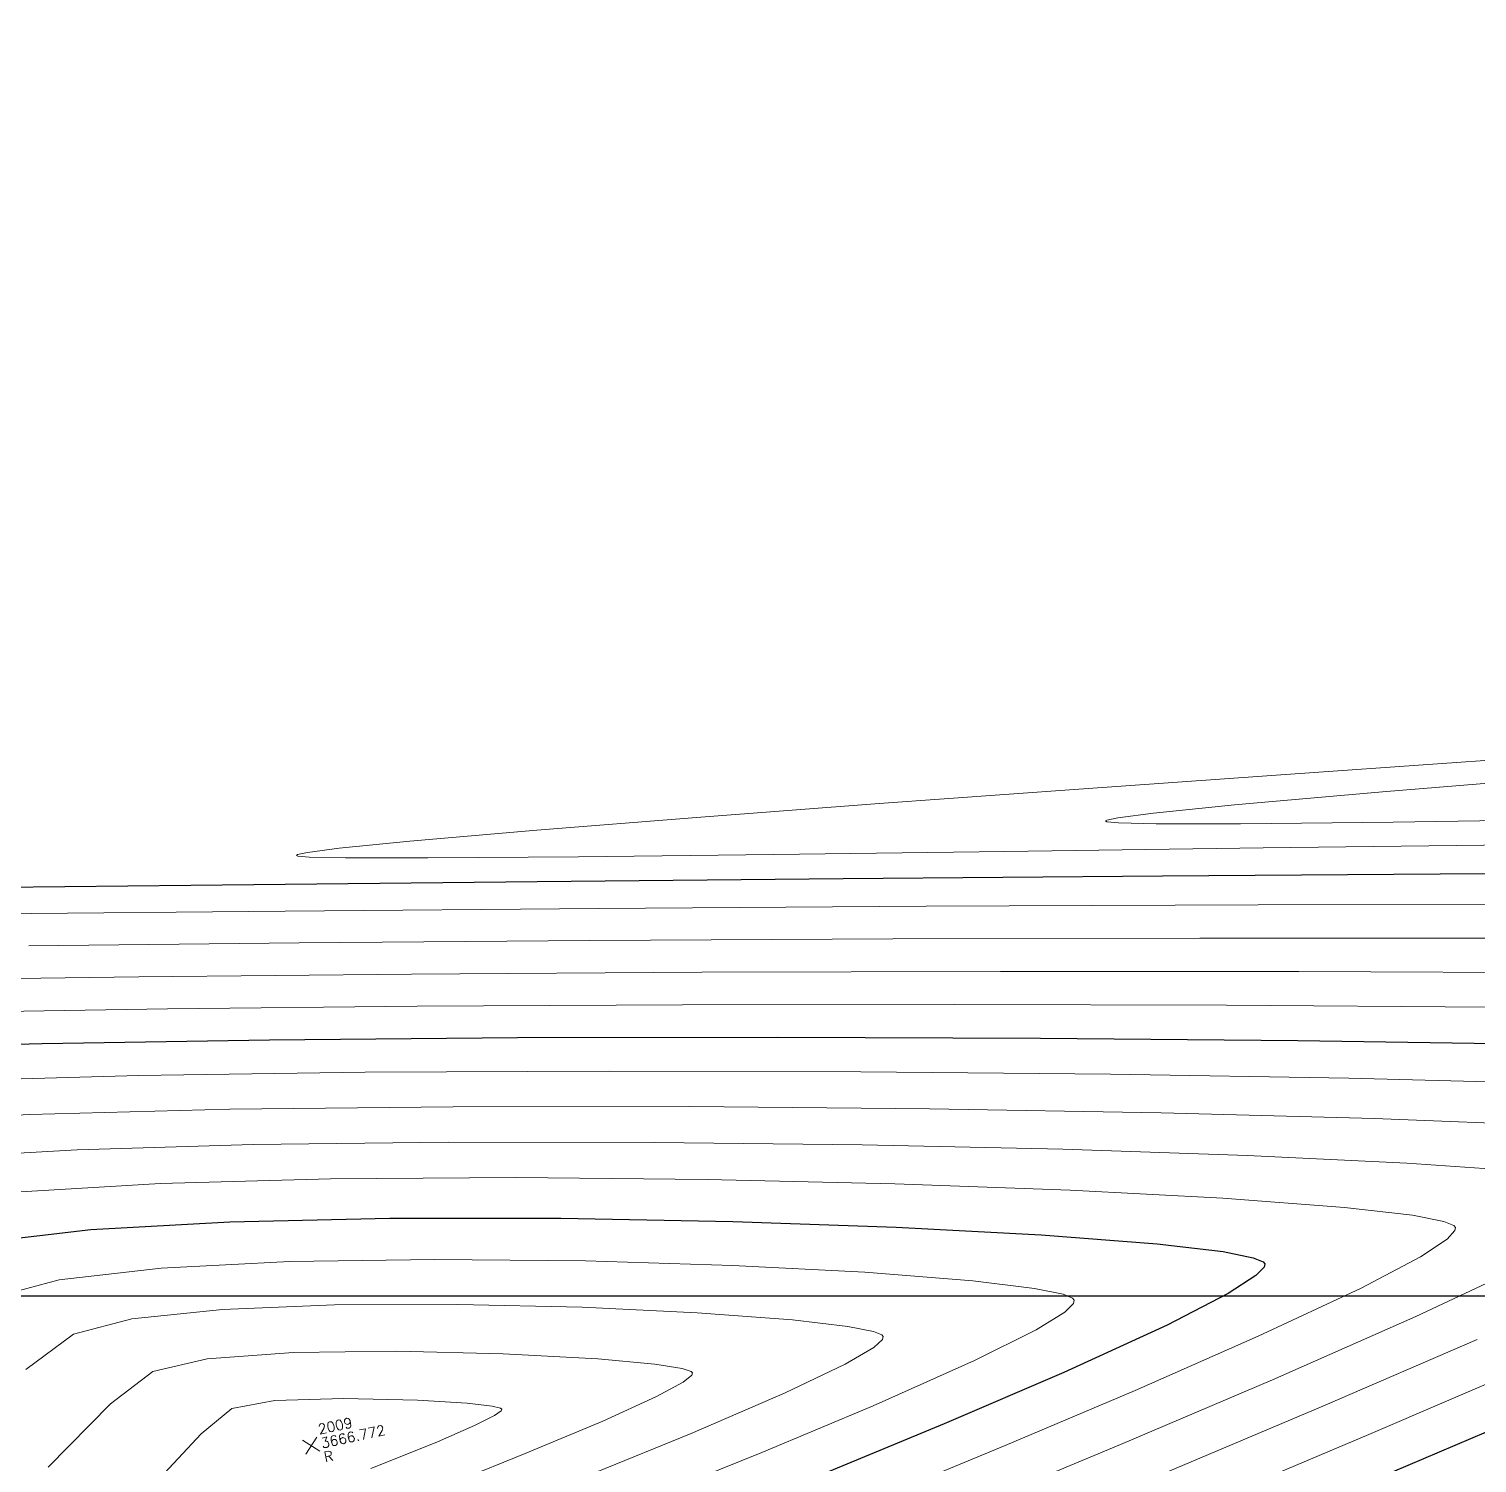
# Model space of a CAD drawing. Header units: millimetres. Extents: x 736950 to 740938, y 8500595 to 8502163.
# Drawn here: x 737773.43 to 737787.69, y 8501298.35 to 8501312.47 of the extents above; entities that cross this region are included whole.
import ezdxf

# ---------------------------------------------------------------- set-up
doc = ezdxf.new("R2010")
doc.units = ezdxf.units.MM
for name, color, linetype, lineweight in [('axeso', 1, 'Continuous', 5), ('CONT-MJR', 80, 'Continuous', 30), ('CONT-MNR', 96, 'Continuous', 15), ('pista', 251, 'Continuous', 5)]:
    doc.layers.add(name, color=color, linetype=linetype, lineweight=lineweight)
doc.layers.add('Cuadricula Coordenadas', color=5, linetype='Continuous')
doc.styles.add('5mm', font='arial.ttf', dxfattribs={"height": 3})

msp = doc.modelspace()

# ---------------------------------------------------------------- hatches: boundary and pattern name
at = {"layer": 'pista'}
h = msp.add_hatch(dxfattribs=at)
h.set_pattern_fill('HONEY', color=256, scale=3, angle=9.94991650582834, style=0)
h.set_pattern_definition([(9.94991650582834, (1479841.21072825, -18.49207214638591), (0.4979252195647159, 0.4170677100899267), [0.375, -0.75]), (129.9499165058283, (1479841.21072825, -18.49207214638591), (-0.6101538418184378, 0.222682034283025), [0.3749999999999999, -0.7499999999999998]), (69.94991650582834, (1479841.21072825, -18.49207214638591), (-0.112228622253722, 0.6397497443729518), [-0.75, 0.375])])
h.paths.add_polyline_path([(737744.7999806425, 8501250.923935566), (737743.4751223363, 8501250.754223157), (737756.465848178, 8501242.026572531), (737763.5739612179, 8501242.006896213), (737770.002546867, 8501243.455222024), (737769.8468594846, 8501244.342704736), (737763.4750639071, 8501242.907173423), (737756.7405500773, 8501242.925815564)])
h.paths.add_polyline_path([(737794.2809870465, 8501256.017245878), (737809.7820272583, 8501263.709828075), (737823.391616501, 8501273.483615467), (737837.0791595323, 8501280.557800073), (737851.5530432165, 8501285.77819753), (737870.8510758049, 8501293.050216693, -0.9976846880626209), (737871.0089264096, 8501292.63424804), (737865.2748787645, 8501289.581801567, 0.7845063948290762), (737866.1540430214, 8501286.121818589), (737883.2588851704, 8501291.348365877), (737897.4188924351, 8501296.516943583), (737903.2981396064, 8501301.44146652, -0.5512150924587264), (737904.1219025984, 8501301.177325813), (737906.855912117, 8501297.98174819, 0.5618964424650519), (737910.2738656431, 8501298.536066804), (737914.22079628, 8501308.558674501), (737925.6412323939, 8501300.72656757, 0.340189525830376), (737928.7023693406, 8501300.894137181), (737936.9171069289, 8501306.117412793, -0.358727273887905), (737938.1716059428, 8501305.962964654), (737943.1732157968, 8501301.051021611, 0.3417074120720416), (737946.0555081918, 8501300.709858142), (737955.8779356404, 8501307.072689936), (737971.8320576148, 8501314.464803053), (737988.5677626224, 8501323.411181662), (738023.1375471824, 8501336.282937778), (738044.4246208373, 8501357.728329657), (738061.4456776979, 8501362.208386911), (738078.9085143938, 8501363.070318012), (738112.0997810266, 8501372.051506756), (738118.6561313582, 8501373.365123207), (738128.3493353954, 8501376.976906104), (738155.2251721952, 8501366.826195797), (738176.6167526407, 8501363.543890122), (738193.8053773039, 8501353.328603027), (738204.7313956148, 8501340.877429372), (738207.705198212, 8501335.751671141), (738214.35685511, 8501331.742925933), (738229.9282901662, 8501313.374534177), (738233.5603594936, 8501308.186787868), (738234.53883727, 8501308.358438132), (738230.6417003467, 8501313.924784988), (738214.9478837823, 8501332.43754055), (738208.3676942562, 8501336.403214611), (738205.4657963786, 8501341.405035153), (738194.387784551, 8501354.029418997), (738176.9261677533, 8501364.406946706), (738155.4549153853, 8501367.70147717), (738128.3514754312, 8501377.93815071), (738118.4090486554, 8501374.233504975), (738111.8936108743, 8501372.928085677), (738078.7671659255, 8501363.964436961), (738061.3074614278, 8501363.102660457), (738043.958527311, 8501358.536303693), (738022.6381405202, 8501337.057350922), (737988.196920163, 8501324.233464561), (737971.4304040315, 8501315.270615296), (737955.4419368334, 8501307.862588815), (737945.5806043665, 8501301.47455489, -0.3391433520832071), (737943.8038299843, 8501301.693147572), (737938.8116631231, 8501306.59581691, 0.3560082385246841), (737936.4342009705, 8501306.876887502), (737928.158540546, 8501301.61487459, -0.3502196171718997), (737926.1502499409, 8501301.468794718), (737914.5128481541, 8501309.44969617, 0.4302069892023044), (737913.4330382891, 8501309.014522241), (737909.4507249827, 8501298.90206584, -0.5704007069138802), (737907.5397775185, 8501298.566836312), (737904.9064502402, 8501301.644734057, 0.4931454261128044), (737902.7202336333, 8501302.131411942), (737896.9620044216, 8501297.308254998), (737882.9728831241, 8501292.20205278), (737866.0373022418, 8501287.027224885, -0.7384715771871906), (737865.6977918843, 8501288.787355538), (737871.5108758068, 8501291.881875956, 0.9119586051647783), (737870.5337161538, 8501293.892406015), (737851.2416702455, 8501286.62264278), (737836.7183275839, 8501281.384406622), (737822.9200107896, 8501274.252970394), (737809.3164408724, 8501264.483505804), (737793.8201376351, 8501256.79327439), (737778.9884914039, 8501246.402265295), (737769.846859484, 8501244.34270474), (737770.0025468671, 8501243.455222024), (737779.3594973255, 8501245.563292695)])
h.paths.add_polyline_path([(738260.5182952256, 8501271.251537092), (738234.538837269, 8501308.358438132), (738233.56035949, 8501308.186787868), (738259.6897886079, 8501270.86568047), (738269.3749442189, 8501234.589470252), (738274.5057655985, 8501215.583008338), (738279.7983711922, 8501189.602392923), (738280.7089290785, 8501189.641305126), (738275.382018582, 8501215.790318219), (738270.2441657205, 8501234.822827347)])

# ---------------------------------------------------------------- linework, layer by layer
at = {"layer": 'axeso', "linetype": 'Continuous'}
msp.add_lwpolyline([(737776.2960763368, 8501298.471349245), (737776.1281629576, 8501298.579944905)], dxfattribs=at)
at = {"layer": 'axeso', "linetype": 'Continuous', "extrusion": (0.8396937013368279, -0.543060298618172, 0), "elevation": -3997211.677667113}
msp.add_lwpolyline([(7539143.895221886, 0), (7539143.695252087, 0)], dxfattribs=at)
at = {"layer": 'CONT-MJR', "extrusion": (-0.00865108842140497, 0.9999625786343833, 0), "elevation": 8494603.36619537}
msp.add_lwpolyline([(-811299.3718186012, 3635.00000000001), (-811302.5166590731, 3635.00000000001)], dxfattribs=at)
at = {"layer": 'CONT-MJR'}
for points, elevation in [([(737784.5917852506, 8501304.136345152), (737787.7819200456, 8501304.159077082)], 3635), ([(737773.1660668472, 8501304.024574367), (737775.64613319, 8501304.050863411)], 3635), ([(737780.802546762, 8501302.547004653), (737783.3915456926, 8501302.537548779)], 3630), ([(737776.9858587336, 8501300.764099393), (737778.6687971178, 8501300.763495296)], 3625), ([(737780.3629491883, 8501300.732481087), (737781.9710570123, 8501300.676585978)], 3625), ([(737772.9769050189, 8501300.528158883), (737774.042654752, 8501300.651960397)], 3625), ([(737783.3958626584, 8501300.601339178), (737784.5401081936, 8501300.512269903)], 3625), ([(737785.4855318546, 8501300.374878777), (737785.5822913593, 8501300.334761811)], 3625), ([(737785.5822913593, 8501300.334761811), (737785.597887204, 8501300.31478077)], 3625), ([(737785.597887204, 8501300.31478077), (737785.5917803427, 8501300.283448618)], 3625), ([(737784.6379273868, 8501299.712457057), (737783.619143608, 8501299.245324079)], 3625)]:
    msp.add_lwpolyline(points, dxfattribs=dict(at, elevation=elevation))
at = {"layer": 'CONT-MJR', "extrusion": (0.01038943443132481, -0.9999460283696302, 0), "elevation": -8493180.149922995}
msp.add_lwpolyline([(826059.5681959228, 3635), (826062.3580350566, 3635)], dxfattribs=at)
at = {"layer": 'CONT-MJR', "extrusion": (0.009726625658320914, -0.9999526952577821, 0), "elevation": -8493725.833186233}
msp.add_lwpolyline([(820432.5377952723, 3635.000000000006), (820435.5491784359, 3635.000000000006)], dxfattribs=at)
at = {"layer": 'CONT-MJR', "extrusion": (0.02658884223985072, -0.9996464542368689, 0), "elevation": -8478680.34164051}
msp.add_lwpolyline([(963550.5707522002, 3630.000000000013), (963552.5168782682, 3630.000000000013)], dxfattribs=at)
at = {"layer": 'CONT-MJR', "extrusion": (0.01596037199395856, -0.9998726251507312, 0), "elevation": -8488444.493354935}
msp.add_lwpolyline([(873363.539275554, 3630), (873365.7772675571, 3630)], dxfattribs=at)
at = {"layer": 'CONT-MJR', "extrusion": (0.008260881512702184, -0.9999658783361726, 0), "elevation": -8494917.76465004}
msp.add_lwpolyline([(807978.879366932, 3630.000000000009), (807981.3218403356, 3630.000000000009)], dxfattribs=at)
at = {"layer": 'CONT-MJR', "extrusion": (-0.001999860874129761, 0.9999980002762426, 0), "elevation": 8499810.087787285}
msp.add_lwpolyline([(-754778.1900393468, 3630), (-754780.7495318578, 3630)], dxfattribs=at)
at = {"layer": 'CONT-MJR', "extrusion": (-0.00930312721935378, -0.9999567249756065, 0), "elevation": -8507798.336225972}
msp.add_lwpolyline([(658662.7649143956, 3630.000000000013), (658665.2959486023, 3630.000000000013)], dxfattribs=at)
at = {"layer": 'CONT-MJR', "extrusion": (-0.01557430252193803, -0.9998787131952331, 0), "elevation": -8511761.919336956}
msp.add_lwpolyline([(605294.5815896473, 3630.000000000013), (605296.9671436114, 3630.000000000013)], dxfattribs=at)
at = {"layer": 'CONT-MJR', "extrusion": (0.05602473353906888, -0.9984293811942218, 0), "elevation": -8446614.755131092}
msp.add_lwpolyline([(1212898.384630539, 3625.000000000013), (1212899.7555209, 3625.000000000013)], dxfattribs=at)
at = {"layer": 'CONT-MJR', "extrusion": (0.02243701390683345, -0.9997482585165852, 0), "elevation": -8482607.121542245}
msp.add_lwpolyline([(928333.4853929331, 3625.00000000001), (928335.0602561575, 3625.00000000001)], dxfattribs=at)
at = {"layer": 'CONT-MJR', "extrusion": (-0.01830356011963027, -0.9998324758112966, 0), "elevation": -8513380.566201277}
msp.add_lwpolyline([(582051.0034044902, 3625), (582052.6978404198, 3625)], dxfattribs=at)
at = {"layer": 'CONT-MJR', "extrusion": (-0.05273847938329224, -0.9986083580625281, 0), "elevation": -8528379.409311349}
msp.add_lwpolyline([(288409.572262081, 3625.000000000013), (288410.9990533098, 3625.000000000013)], dxfattribs=at)
at = {"layer": 'CONT-MJR', "extrusion": (-0.1187338754721717, -0.9929261134723766, 0), "elevation": -8528763.29481938}
msp.add_lwpolyline([(-276826.8203857312, 3625), (-276826.1677331218, 3625)], dxfattribs=at)
at = {"layer": 'CONT-MJR', "extrusion": (0.1974522159762724, 0.9803125126234284, 0), "elevation": 8479608.510097304}
msp.add_lwpolyline([(955340.5579611447, 3625.000000000003), (955340.254600901, 3625.000000000003)], dxfattribs=at)
at = {"layer": 'CONT-MJR', "extrusion": (0.7255482727756457, -0.6881712750996494, 0), "elevation": -5315051.594270863}
msp.add_lwpolyline([(6675826.588448884, 3625), (6675826.471398531, 3625)], dxfattribs=at)
at = {"layer": 'CONT-MJR', "extrusion": (0.542299855745649, -0.8401850191822324, 0), "elevation": -6742564.09405884}
msp.add_lwpolyline([(5230130.205214307, 3625.000000000003), (5230129.879518043, 3625.000000000003)], dxfattribs=at)
at = {"layer": 'CONT-MJR', "extrusion": (0.4585731541208946, -0.8886566616638927, 0), "elevation": -7216408.393799992}
msp.add_lwpolyline([(4554105.731426524, 3625), (4554105.05663594, 3625)], dxfattribs=at)
at = {"layer": 'CONT-MJR', "extrusion": (-0.3950663375277212, 0.918652594266425, 0), "elevation": 7518267.134049163}
msp.add_lwpolyline([(-4036343.992810914, 3625.000000000013), (-4036342.710795068, 3625.000000000013)], dxfattribs=at)
at = {"layer": 'CONT-MJR', "extrusion": (0.3832818871030732, -0.9236314172973477, 0), "elevation": -7569287.95660791}
msp.add_lwpolyline([(3939832.865473186, 3625.000000000003), (3939831.580895606, 3625.000000000003)], dxfattribs=at)
at = {"layer": 'CONT-MJR', "extrusion": (0.3905022160789324, -0.920601987417713, 0), "elevation": -7538204.677169732}
msp.add_lwpolyline([(3998984.86047118, 3630.000000000009), (3998983.015417189, 3630.000000000009)], dxfattribs=at)
at = {"layer": 'CONT-MNR', "extrusion": (0.0691902254194362, -0.9976034847104372, 0), "elevation": -8429884.06195444}
msp.add_lwpolyline([(1324228.32691631, 3636), (1324226.637858152, 3636)], dxfattribs=at)
at = {"layer": 'CONT-MNR'}
for points, elevation in [([(737785.6656265968, 8501305.124785699), (737783.722818623, 8501304.986345412)], 3636), ([(737787.5299673389, 8501305.255490553), (737785.6656265968, 8501305.124785699)], 3636), ([(737783.722818623, 8501304.986345412), (737781.8024066258, 8501304.846272795)], 3636), ([(737788.6389987434, 8501305.11631026), (737786.7570539238, 8501304.961982384)], 3637), ([(737781.8024066258, 8501304.846272795), (737780.0052538125, 8501304.710670954)], 3636), ([(737785.3011576341, 8501304.833179899), (737784.5040218559, 8501304.752504248)], 3637), ([(737780.0052538125, 8501304.710670954), (737778.4322233911, 8501304.585642992)], 3636), ([(737784.1510055766, 8501304.707038568), (737784.0431115906, 8501304.68460268)], 3637), ([(737784.5040218559, 8501304.752504248), (737784.1510055766, 8501304.707038568)], 3637), ([(737786.8617465324, 8501304.662960753), (737788.784142157, 8501304.694569776)], 3637), ([(737784.0431115906, 8501304.68460268), (737784.0295720258, 8501304.675889535)], 3637), ([(737784.0295720258, 8501304.675889535), (737784.0443993735, 8501304.668078668)], 3637), ([(737784.0443993735, 8501304.668078668), (737784.1586384128, 8501304.655954849)], 3637), ([(737784.1586384128, 8501304.655954849), (737784.5289332706, 8501304.64586416)], 3637), ([(737776.4875124192, 8501304.406719947), (737776.1749351736, 8501304.365238294)], 3636), ([(737777.1841785695, 8501304.477292012), (737776.4875124192, 8501304.406719947)], 3636), ([(737783.0406545056, 8501304.375910303), (737785.5812877017, 8501304.410088185)], 3636), ([(737776.07861696, 8501304.34376737), (737776.0664985552, 8501304.335033437)], 3636), ([(737776.0664985552, 8501304.335033437), (737776.0806810164, 8501304.32941501)], 3636), ([(737778.9551319206, 8501303.497092392), (737781.9378660389, 8501303.51352768)], 3633), ([(737781.9378660389, 8501303.51352768), (737784.9588708566, 8501303.522447744)], 3633), ([(737780.0579786914, 8501303.185948476), (737782.9986844179, 8501303.194411429)], 3632), ([(737782.9986844179, 8501303.194411429), (737785.9329993151, 8501303.192549897)], 3632), ([(737785.9329993151, 8501303.192549897), (737788.770967446, 8501303.179520253)], 3632), ([(737774.7962260605, 8501302.826944463), (737777.2547554796, 8501302.852205511)], 3631), ([(737779.8659382557, 8501302.866449136), (737782.5487127155, 8501302.869450387)], 3631), ([(737785.2220171856, 8501302.860984318), (737787.804789992, 8501302.84082599)], 3631), ([(737776.7450142219, 8501302.200826004), (737779.1466361837, 8501302.21291542)], 3629), ([(737786.4249432209, 8501302.142003868), (737788.559206084, 8501302.087058753)], 3629), ([(737773.4429052251, 8501301.784519328), (737775.4099576968, 8501301.836289508)], 3628), ([(737784.5777085725, 8501301.801930303), (737786.6790637583, 8501301.744481836)], 3628), ([(737786.6790637583, 8501301.744481836), (737788.4979988193, 8501301.67209043)], 3628), ([(737779.5906010882, 8501301.511240259), (737781.6356218669, 8501301.486766074)], 3627), ([(737785.4261093105, 8501301.381900067), (737786.9960992932, 8501301.30736088)], 3627), ([(737774.7280144395, 8501301.105261933), (737776.4017514214, 8501301.15147477)], 3626), ([(737773.2969487336, 8501301.020459937), (737774.7280144395, 8501301.105261933)], 3626), ([(737783.6812833576, 8501301.040541168), (737785.1867801553, 8501300.96138819)], 3626), ([(737787.053661144, 8501300.79281635), (737787.3599350257, 8501300.732845953)], 3626), ([(737787.3599350257, 8501300.732845953), (737787.4591411395, 8501300.69265674)], 3626), ([(737787.3929698118, 8501300.559086831), (737787.1305829373, 8501300.385278182)], 3626), ([(737787.4591411395, 8501300.69265674), (737787.4750406996, 8501300.672607578)], 3626), ([(737787.4750406996, 8501300.672607578), (737787.4694039276, 8501300.64207947)], 3626), ([(737773.0915445009, 8501299.98659367), (737773.7323445333, 8501300.157349573)], 3624), ([(737782.7251590539, 8501300.147628408), (737783.3330629774, 8501300.073083576)], 3624), ([(737783.3330629774, 8501300.073083576), (737783.6139892519, 8501300.015107222)], 3624), ([(737783.6139892519, 8501300.015107222), (737783.7058491132, 8501299.976269403)], 3624), ([(737774.4478784498, 8501299.772299314), (737775.3380657905, 8501299.86644898)], 3623), ([(737775.3380657905, 8501299.86644898), (737776.4408489147, 8501299.911708627)], 3623), ([(737776.4408489147, 8501299.911708627), (737777.6548264131, 8501299.915980954)], 3623), ([(737777.6548264131, 8501299.915980954), (737778.8785968771, 8501299.887168655)], 3623), ([(737783.7141098905, 8501299.925495915), (737783.6300046925, 8501299.840365574)], 3624), ([(737783.7058491132, 8501299.976269403), (737783.7207337088, 8501299.95695396)], 3624), ([(737783.7207337088, 8501299.95695396), (737783.7141098905, 8501299.925495915)], 3624), ([(737773.871688301, 8501299.621356932), (737774.4478784498, 8501299.772299314)], 3623), ([(737787.0849358296, 8501299.796217868), (737785.672956095, 8501299.173875166)], 3627), ([(737773.4027088627, 8501299.275271632), (737773.871688301, 8501299.621356932)], 3623), ([(737781.7473992697, 8501299.648135757), (737781.8303268469, 8501299.615290495)], 3623), ([(737781.8435802137, 8501299.599127151), (737781.8359980879, 8501299.571039202)], 3623), ([(737785.5345094881, 8501299.601509621), (737784.3240312843, 8501299.069050657)], 3626), ([(737775.1871143173, 8501299.378314773), (737776.0365061155, 8501299.440409768)], 3622), ([(737776.0365061155, 8501299.440409768), (737777.0563308637, 8501299.453602595)], 3622), ([(737781.7494783292, 8501299.492525764), (737781.4669890681, 8501299.327823881)], 3623), ([(737774.651832101, 8501299.256120196), (737775.1871143173, 8501299.378314773)], 3622), ([(737779.0325726827, 8501299.378071366), (737779.5955679623, 8501299.325695291)], 3622), ([(737779.864111302, 8501299.28343186), (737779.9527070372, 8501299.255180225)], 3622), ([(737781.4669890681, 8501299.327823881), (737780.8771803611, 8501299.04556945)], 3623), ([(737774.2366386476, 8501298.93509624), (737774.651832101, 8501299.256120196)], 3622), ([(737779.9583472383, 8501299.21818874), (737779.8748506013, 8501299.150888273)], 3622), ([(737779.9527070372, 8501299.255180225), (737779.9664267184, 8501299.24130034)], 3622), ([(737779.9664267184, 8501299.24130034), (737779.9583472383, 8501299.21818874)], 3622), ([(737775.8546717418, 8501298.967692193), (737776.5288737345, 8501298.989992725)], 3621), ([(737776.5288737345, 8501298.989992725), (737777.2574575389, 8501298.973147895)], 3621), ([(737779.6109518023, 8501299.007575117), (737779.0833991998, 8501298.766340366)], 3622), ([(737773.6233614137, 8501298.313111324), (737774.2366386476, 8501298.93509624)], 3622), ([(737775.4319759011, 8501298.890883459), (737775.8546717418, 8501298.967692193)], 3621), ([(737777.2574575389, 8501298.973147895), (737777.7470119304, 8501298.941811204)], 3621), ([(737777.7470119304, 8501298.941811204), (737777.9935115656, 8501298.913051784)], 3621), ([(737778.0892732232, 8501298.88347353), (737778.082313795, 8501298.868409438)], 3621), ([(737778.0170004647, 8501298.822155293), (737777.8198512216, 8501298.722732833)], 3621), ([(737779.0833991998, 8501298.766340366), (737778.3197455605, 8501298.446182176)], 3622), ([(737774.6755754619, 8501298.15682146), (737775.1302891053, 8501298.641884953)], 3621), ([(737777.453910385, 8501298.56285883), (737777.0066694132, 8501298.380766062)], 3621), ([(737779.9514216249, 8501298.645533599), (737779.0159475101, 8501298.26235008)], 3623), ([(737778.3197455605, 8501298.446182176), (737777.6712247486, 8501298.185691014)], 3622), ([(737780.6482481824, 8501298.458008507), (737779.631735105, 8501298.046594502)], 3624), ([(737784.1782977951, 8501298.536956364), (737782.7482218753, 8501297.939996958)], 3627)]:
    msp.add_lwpolyline(points, dxfattribs=dict(at, elevation=elevation))
at = {"layer": 'CONT-MNR', "extrusion": (0.0881253469310298, -0.9961093932035204, 0), "elevation": -8403212.013191856}
msp.add_lwpolyline([(1484096.76802376, 3637), (1484095.306441027, 3637)], dxfattribs=at)
at = {"layer": 'CONT-MNR', "extrusion": (0.0864912402294543, -0.9962526112204529, 0), "elevation": -8405635.520609695}
msp.add_lwpolyline([(1470302.066785296, 3636), (1470300.814045972, 3636)], dxfattribs=at)
at = {"layer": 'CONT-MNR', "extrusion": (-0.0001961246331630695, -0.9999999807675639, 0), "elevation": -8501449.180083463}
msp.add_lwpolyline([(736117.1994887999, 3637.000000000006), (736118.0294942735, 3637.000000000006)], dxfattribs=at)
at = {"layer": 'CONT-MNR', "extrusion": (0.01148399546924808, -0.9999340567497752, 0), "elevation": -8492271.318322573}
msp.add_lwpolyline([(835365.6510081254, 3637.000000000013), (835367.1539150358, 3637.000000000013)], dxfattribs=at)
at = {"layer": 'CONT-MNR', "extrusion": (0.0129022789726595, -0.9999167621343847, 0), "elevation": -8491077.66426237}
msp.add_lwpolyline([(847410.3707210915, 3636), (847413.0887055533, 3636)], dxfattribs=at)
at = {"layer": 'CONT-MNR', "extrusion": (0.2175762109681445, -0.9760433353190551, 0), "elevation": -8137118.922524654}
msp.add_lwpolyline([(2569783.110578155, 3636), (2569783.011895842, 3636)], dxfattribs=at)
at = {"layer": 'CONT-MNR', "extrusion": (-0.08007033388446, -0.9967892162496699, 0), "elevation": -8533082.456729611}
msp.add_lwpolyline([(54704.96512011869, 3636.000000000003), (54705.07548378804, 3636.000000000003)], dxfattribs=at)
at = {"layer": 'CONT-MNR', "extrusion": (-0.02134324810155225, -0.9997722069353976, 0), "elevation": -8515114.322695177}
msp.add_lwpolyline([(556162.6830899675, 3636.00000000001), (556163.0417635922, 3636.00000000001)], dxfattribs=at)
at = {"layer": 'CONT-MNR', "extrusion": (-0.001078485217336944, -0.9999994184346489, 0), "elevation": -8502095.049960967}
msp.add_lwpolyline([(728607.5891874061, 3636.000000000003), (728608.3991634506, 3636.000000000003)], dxfattribs=at)
at = {"layer": 'CONT-MNR', "extrusion": (0.007762078183659898, -0.9999698746173662, 0), "elevation": -8495321.52145937}
msp.add_lwpolyline([(803742.9221657933, 3636.000000000011), (803744.4048169246, 3636.000000000011)], dxfattribs=at)
at = {"layer": 'CONT-MNR', "extrusion": (0.01164629514599375, -0.9999321796048833, 0), "elevation": -8492135.371594757}
msp.add_lwpolyline([(836737.5046897964, 3636.00000000001), (836739.4278775456, 3636.00000000001)], dxfattribs=at)
at = {"layer": 'CONT-MNR', "extrusion": (0.01316142784517713, -0.9999133846574293, 0), "elevation": -8490857.754264528}
msp.add_lwpolyline([(849606.1655271038, 3636.000000000006), (849608.4414571291, 3636.000000000006)], dxfattribs=at)
at = {"layer": 'CONT-MNR', "extrusion": (0.006462852042725731, -0.9999791155536569, 0), "elevation": -8496358.1124382}
msp.add_lwpolyline([(792706.304672972, 3634.00000000001), (792709.5263542251, 3634.00000000001)], dxfattribs=at)
at = {"layer": 'CONT-MNR', "extrusion": (0.004467418665963035, -0.9999900210354417, 0), "elevation": -8497923.01861001}
msp.add_lwpolyline([(775753.7868067557, 3634.000000000003), (775757.053155774, 3634.000000000003)], dxfattribs=at)
at = {"layer": 'CONT-MNR', "extrusion": (0.00206088463031967, -0.9999978763750155, 0), "elevation": -8499765.30523232}
msp.add_lwpolyline([(755304.1716500676, 3634.000000000013), (755307.3928462894, 3634.000000000013)], dxfattribs=at)
at = {"layer": 'CONT-MNR', "extrusion": (0.009817404826635593, -0.9999518081200063, 0), "elevation": -8493651.049884725}
msp.add_lwpolyline([(821198.280157252, 3634.000000000003), (821201.1430157956, 3634.000000000003)], dxfattribs=at)
at = {"layer": 'CONT-MNR', "extrusion": (0.008203526792701449, -0.9999663505079366, 0), "elevation": -8494965.35955327}
msp.add_lwpolyline([(807491.8045952005, 3634), (807494.8917811036, 3634)], dxfattribs=at)
at = {"layer": 'CONT-MNR', "extrusion": (0.01046185954440887, -0.9999452732499281, 0), "elevation": -8493119.715785857}
msp.add_lwpolyline([(826672.500786844, 3633.00000000001), (826675.1598865998, 3633.00000000001)], dxfattribs=at)
at = {"layer": 'CONT-MNR', "extrusion": (0.007943347297180325, -0.9999684511191923, 0), "elevation": -8495174.856012493}
msp.add_lwpolyline([(805281.6230468551, 3633.00000000001), (805284.485187742, 3633.00000000001)], dxfattribs=at)
at = {"layer": 'CONT-MNR', "extrusion": (6.358827910005194e-05, -0.9999999979782654, 0), "elevation": -8501256.59078449}
msp.add_lwpolyline([(738325.5406403512, 3633.00000000001), (738328.5175030467, 3633.00000000001)], dxfattribs=at)
at = {"layer": 'CONT-MNR', "extrusion": (0.01420210887597834, -0.9998991449658686, 0), "elevation": -8489967.788185727}
msp.add_lwpolyline([(858434.1213598809, 3632.000000000013), (858436.5417465805, 3632.000000000013)], dxfattribs=at)
at = {"layer": 'CONT-MNR', "extrusion": (0.009904425391219163, -0.9999509499758824, 0), "elevation": -8493578.919638209}
msp.add_lwpolyline([(821938.8520530041, 3632.000000000003), (821941.5358042159, 3632.000000000003)], dxfattribs=at)
at = {"layer": 'CONT-MNR', "extrusion": (0.006280211204833658, -0.999980279279158, 0), "elevation": -8496502.119534738}
msp.add_lwpolyline([(791152.6307512431, 3632.000000000013), (791155.4879482074, 3632.000000000013)], dxfattribs=at)
at = {"layer": 'CONT-MNR', "extrusion": (0.005454774090615705, -0.9999851226091419, 0), "elevation": -8497151.966746291}
msp.add_lwpolyline([(784138.9650895828, 3631), (784141.5763112073, 3631)], dxfattribs=at)
at = {"layer": 'CONT-MNR', "extrusion": (-0.003166876680182313, -0.9999949854334734, 0), "elevation": -8503596.705450155}
msp.add_lwpolyline([(710856.271244614, 3631.00000000001), (710858.9445624897, 3631.00000000001)], dxfattribs=at)
at = {"layer": 'CONT-MNR', "extrusion": (0.01620306084849699, -0.9998687217925861, 0), "elevation": -8488232.581232922}
msp.add_lwpolyline([(875422.8443633213, 3631), (875425.0694698173, 3631)], dxfattribs=at)
at = {"layer": 'CONT-MNR', "extrusion": (0.0272342045962333, -0.9996290802592783, 0), "elevation": -8478056.165813252}
msp.add_lwpolyline([(969025.0946015941, 3629.000000000013), (969027.0612568157, 3629.000000000013)], dxfattribs=at)
at = {"layer": 'CONT-MNR', "extrusion": (0.01441304994580686, -0.9998961266007883, 0), "elevation": -8489785.528593937}
msp.add_lwpolyline([(860227.5714071362, 3629.000000000003), (860229.8028607608, 3629.000000000003)], dxfattribs=at)
at = {"layer": 'CONT-MNR', "extrusion": (-0.00268762806477299, -0.9999963883211707, 0), "elevation": -8503254.384882303}
msp.add_lwpolyline([(714928.1436003111, 3629), (714930.6207353849, 3629)], dxfattribs=at)
at = {"layer": 'CONT-MNR', "extrusion": (-0.009796785558868258, -0.9999520103448533, 0), "elevation": -8508122.1200539}
msp.add_lwpolyline([(654460.7831907714, 3629.000000000001), (654463.2410430552, 3629.000000000001)], dxfattribs=at)
at = {"layer": 'CONT-MNR', "extrusion": (-0.0171409839295594, -0.9998530825425936, 0), "elevation": -8512699.537561918}
msp.add_lwpolyline([(591955.0040502206, 3629.000000000003), (591957.3478411424, 3629.000000000003)], dxfattribs=at)
at = {"layer": 'CONT-MNR', "extrusion": (0.01151049747594432, -0.9999337520295314, 0), "elevation": -8492246.480302384}
msp.add_lwpolyline([(835580.747162977, 3628), (835582.9474088651, 3628)], dxfattribs=at)
at = {"layer": 'CONT-MNR', "extrusion": (0.0005072556080457924, -0.9999998713458658, 0), "elevation": -8500926.52605761}
msp.add_lwpolyline([(742089.8481846784, 3628), (742092.1782392036, 3628)], dxfattribs=at)
at = {"layer": 'CONT-MNR', "extrusion": (-0.008766122854672822, -0.9999615768068777, 0), "elevation": -8507442.685228849}
msp.add_lwpolyline([(663228.1356969886, 3628.00000000001), (663230.4927023207, 3628.00000000001)], dxfattribs=at)
at = {"layer": 'CONT-MNR', "extrusion": (-0.01762587807945923, -0.9998446521444859, 0), "elevation": -8512985.24394189}
msp.add_lwpolyline([(587824.7743429742, 3628.000000000003), (587827.0553790835, 3628.000000000003)], dxfattribs=at)
at = {"layer": 'CONT-MNR', "extrusion": (0.04930787147232611, -0.9987836271239476, 0), "elevation": -8454582.993519053}
msp.add_lwpolyline([(1156055.498141667, 3628.000000000013), (1156057.131039141, 3628.000000000013)], dxfattribs=at)
at = {"layer": 'CONT-MNR', "extrusion": (0.05731544963352748, -0.9983561184433672, 0), "elevation": -8445040.461732026}
msp.add_lwpolyline([(1223815.558294721, 3627.000000000013), (1223817.01074077, 3627.000000000013)], dxfattribs=at)
at = {"layer": 'CONT-MNR', "extrusion": (0.02999544523980247, -0.9995500353983617, 0), "elevation": -8475346.296101421}
msp.add_lwpolyline([(992442.2588893597, 3627.000000000013), (992443.9900748376, 3627.000000000013)], dxfattribs=at)
at = {"layer": 'CONT-MNR', "extrusion": (0.01223718755046846, -0.9999251228171311, 0), "elevation": -8491636.637259994}
msp.add_lwpolyline([(841752.4178874261, 3627), (841754.3410476982, 3627)], dxfattribs=at)
at = {"layer": 'CONT-MNR', "extrusion": (-0.0009533141457712668, -0.9999995455959666, 0), "elevation": -8502000.983934753}
msp.add_lwpolyline([(729672.8164743184, 3627.000000000013), (729674.8443629353, 3627.000000000013)], dxfattribs=at)
at = {"layer": 'CONT-MNR', "extrusion": (-0.02232450411091899, -0.9997507772020994, 0), "elevation": -8515653.377781155}
msp.add_lwpolyline([(547810.4236289273, 3627.00000000001), (547812.3985366396, 3627.00000000001)], dxfattribs=at)
at = {"layer": 'CONT-MNR', "extrusion": (-0.0334475548177072, -0.9994404740036881, 0), "elevation": -8521221.801257916}
msp.add_lwpolyline([(453023.0549021189, 3627.000000000013), (453024.87199075, 3627.000000000013)], dxfattribs=at)
at = {"layer": 'CONT-MNR', "extrusion": (-0.0688999267459843, -0.997623576352523, 0), "elevation": -8531932.083885131}
msp.add_lwpolyline([(150294.6643122568, 3627.00000000001), (150295.9034266199, 3627.00000000001)], dxfattribs=at)
at = {"layer": 'CONT-MNR', "extrusion": (0.006648429661289978, -0.9999778989472913, 0), "elevation": -8496208.209257133}
msp.add_lwpolyline([(794280.3988513034, 3626.000000000013), (794282.2231934436, 3626.000000000013)], dxfattribs=at)
at = {"layer": 'CONT-MNR', "extrusion": (-0.009267635796313622, -0.9999570545412172, 0), "elevation": -8507773.531222569}
msp.add_lwpolyline([(658959.5788497867, 3626), (658961.4616908677, 3626)], dxfattribs=at)
at = {"layer": 'CONT-MNR', "extrusion": (-0.02299017262174402, -0.9997356910518012, 0), "elevation": -8516015.868248543}
msp.add_lwpolyline([(542138.7260693831, 3626), (542140.5756704335, 3626)], dxfattribs=at)
at = {"layer": 'CONT-MNR', "extrusion": (-0.03658453719979521, -0.9993305617451499, 0), "elevation": -8522601.418941947}
msp.add_lwpolyline([(426271.891986802, 3626.000000000003), (426273.6164989664, 3626.000000000003)], dxfattribs=at)
at = {"layer": 'CONT-MNR', "extrusion": (-0.07565699193568418, -0.9971339025282632, 0), "elevation": -8532754.012122774}
msp.add_lwpolyline([(92487.76424306945, 3626), (92488.96320887038, 3626)], dxfattribs=at)
at = {"layer": 'CONT-MNR', "extrusion": (-0.1152053177913764, -0.9933417009028606, 0), "elevation": -8529693.581402436}
msp.add_lwpolyline([(-246521.0885401804, 3626.00000000001), (-246520.4126886179, 3626.00000000001)], dxfattribs=at)
at = {"layer": 'CONT-MNR', "extrusion": (0.7355736920912844, -0.6774447161969722, 0), "elevation": -5216464.147930531}
msp.add_lwpolyline([(6753143.323696425, 3626), (6753143.210869337, 3626)], dxfattribs=at)
at = {"layer": 'CONT-MNR', "extrusion": (0.1133163672400804, -0.9935589569399048, 0), "elevation": -8362941.077774853}
msp.add_lwpolyline([(1696358.150614273, 3624.000000000011), (1696359.1603935, 3624.000000000011)], dxfattribs=at)
at = {"layer": 'CONT-MNR', "extrusion": (0.05111160356765643, -0.9986929477976415, 0), "elevation": -8452479.778721737}
msp.add_lwpolyline([(1171325.514827221, 3624.000000000006), (1171326.781481553, 3624.000000000006)], dxfattribs=at)
at = {"layer": 'CONT-MNR', "extrusion": (0.01521915010961039, -0.9998841820280693, 0), "elevation": -8489087.409450391}
msp.add_lwpolyline([(867073.118846647, 3624.000000000003), (867074.5449825061, 3624.000000000003)], dxfattribs=at)
at = {"layer": 'CONT-MNR', "extrusion": (-0.009879789103445696, -0.9999511936926079, 0), "elevation": -8508174.526520863}
msp.add_lwpolyline([(653750.3637530404, 3624), (653751.8500165932, 3624)], dxfattribs=at)
at = {"layer": 'CONT-MNR', "extrusion": (-0.03071534550901434, -0.9995281724645193, 0), "elevation": -8519950.330161264}
msp.add_lwpolyline([(476310.4310464383, 3624), (476311.8773885902, 3624)], dxfattribs=at)
at = {"layer": 'CONT-MNR', "extrusion": (-0.05169360388680311, -0.9986629918632183, 0), "elevation": -8528072.517042052}
msp.add_lwpolyline([(297331.0899125341, 3624.000000000013), (297332.3960356604, 3624.000000000013)], dxfattribs=at)
at = {"layer": 'CONT-MNR', "extrusion": (0.4674347441115287, -0.8840275787538473, 0), "elevation": -7170516.657263808}
msp.add_lwpolyline([(4626027.34089273, 3626.000000000003), (4626026.681231822, 3626.000000000003)], dxfattribs=at)
at = {"layer": 'CONT-MNR', "extrusion": (0.4238996792599055, -0.9057091486362215, 0), "elevation": -7386957.29206737}
msp.add_lwpolyline([(4271920.074580216, 3627), (4271918.769481083, 3627)], dxfattribs=at)
at = {"layer": 'CONT-MNR', "extrusion": (-0.07879087280351368, -0.9968911667593713, 0), "elevation": -8533001.567995537}
msp.add_lwpolyline([(65663.15744717256, 3624), (65664.22310243582, 3624)], dxfattribs=at)
at = {"layer": 'CONT-MNR', "extrusion": (0.4248853338376669, -0.9052471778965425, 0), "elevation": -7382303.219588924}
msp.add_lwpolyline([(4279956.911186549, 3626.000000000013), (4279955.792249048, 3626.000000000013)], dxfattribs=at)
at = {"layer": 'CONT-MNR', "extrusion": (-0.04763711165321552, -0.9988647083531078, 0), "elevation": -8526794.087234128}
msp.add_lwpolyline([(331963.9124762313, 3623), (331965.0459250472, 3623)], dxfattribs=at)
at = {"layer": 'CONT-MNR', "extrusion": (-0.07567366783148456, -0.9971326371135038, 0), "elevation": -8532754.041012693}
msp.add_lwpolyline([(92339.98802615365, 3623.000000000013), (92340.92987895606, 3623.000000000013)], dxfattribs=at)
at = {"layer": 'CONT-MNR', "extrusion": (-0.1170647192024249, -0.9931242880516303, 0), "elevation": -8529215.393285641}
msp.add_lwpolyline([(-262494.0888640959, 3623.00000000001), (-262493.5408834433, 3623.00000000001)], dxfattribs=at)
at = {"layer": 'CONT-MNR', "extrusion": (0.5292634345839037, -0.8484575515678142, 0), "elevation": -6822510.149704368}
msp.add_lwpolyline([(5125405.244240077, 3624.000000000013), (5125404.912178442, 3624.000000000013)], dxfattribs=at)
at = {"layer": 'CONT-MNR', "extrusion": (-0.1922435221854623, -0.9813472515769981, 0), "elevation": -8484560.806254717}
msp.add_lwpolyline([(-910299.9555270846, 3623.000000000013), (-910299.6974377002, 3623.000000000013)], dxfattribs=at)
at = {"layer": 'CONT-MNR', "extrusion": (0.6720122918986917, -0.7405399918553135, 0), "elevation": -5799753.852566656}
msp.add_lwpolyline([(6259334.763672447, 3623.00000000001), (6259334.64683911, 3623.00000000001)], dxfattribs=at)
at = {"layer": 'CONT-MNR', "extrusion": (0.7732812923543853, 0.6340631221690249, 0), "elevation": 5960873.46379615}
msp.add_lwpolyline([(6106095.702387055, 3623), (6106095.681484771, 3623)], dxfattribs=at)
at = {"layer": 'CONT-MNR', "extrusion": (-0.4474797462230181, 0.8942940661327141, 0), "elevation": 7272518.739034491}
msp.add_lwpolyline([(-4463954.686933324, 3624), (-4463954.009637206, 3624)], dxfattribs=at)
at = {"layer": 'CONT-MNR', "extrusion": (0.3973501111651772, -0.9176670905927821, 0), "elevation": -7508202.823136824}
msp.add_lwpolyline([(4055035.810213878, 3628), (4055034.15531386, 3628)], dxfattribs=at)
at = {"layer": 'CONT-MNR', "extrusion": (-0.02341454465618523, -0.9997258419679586, 0), "elevation": -8516243.46790637}
msp.add_lwpolyline([(538520.7331330341, 3622.000000000013), (538521.7800011083, 3622.000000000013)], dxfattribs=at)
at = {"layer": 'CONT-MNR', "extrusion": (-0.05479701638281034, -0.9984975147668331, 0), "elevation": -8528954.39102787}
msp.add_lwpolyline([(270823.7581158946, 3622.00000000001), (270824.6891755499, 3622.00000000001)], dxfattribs=at)
at = {"layer": 'CONT-MNR', "extrusion": (-0.1554667337532929, -0.9878411282671332, 0), "elevation": -8512633.301584238}
msp.add_lwpolyline([(-592860.210726593, 3622), (-592859.9388778803, 3622)], dxfattribs=at)
at = {"layer": 'CONT-MNR', "extrusion": (0.4069847126768137, -0.9134349695776769, 0), "elevation": -7465117.826180361}
msp.add_lwpolyline([(4133815.435044022, 3624), (4133814.343035397, 3624)], dxfattribs=at)
at = {"layer": 'CONT-MNR', "extrusion": (0.3943556255088791, -0.9189579101512216, 0), "elevation": -7521385.322406799}
msp.add_lwpolyline([(4030531.50724157, 3629), (4030529.794993632, 3629)], dxfattribs=at)
at = {"layer": 'CONT-MNR', "extrusion": (0.4772302536515098, -0.8787782911518215, 0), "elevation": -7118666.263574096}
msp.add_lwpolyline([(4705422.087813193, 3622), (4705421.787511283, 3622)], dxfattribs=at)
at = {"layer": 'CONT-MNR', "extrusion": (0.3920210024497102, -0.9199562672422665, 0), "elevation": -7531595.975602689}
msp.add_lwpolyline([(4011418.377984952, 3627.000000000013), (4011416.753279133, 3627.000000000013)], dxfattribs=at)
at = {"layer": 'CONT-MNR', "extrusion": (0.3966669981544522, -0.9179625768925092, 0), "elevation": -7511221.052957867}
msp.add_lwpolyline([(4049440.008017842, 3623), (4049438.999524948, 3623)], dxfattribs=at)
at = {"layer": 'CONT-MNR', "extrusion": (0.390398642194526, -0.9206459146559389, 0), "elevation": -7538656.258855605}
msp.add_lwpolyline([(3998133.737263558, 3626), (3998132.345131891, 3626)], dxfattribs=at)
at = {"layer": 'CONT-MNR', "extrusion": (-0.6365455466256239, 0.7712391114765158, 0), "elevation": 6086906.537367198}
msp.add_lwpolyline([(-5980464.826979973, 3621.000000000006), (-5980465.218151523, 3621.000000000006)], dxfattribs=at)
at = {"layer": 'CONT-MNR', "extrusion": (-0.2318291522946457, -0.9727565184291217, 0), "elevation": -8440732.379602969}
msp.add_lwpolyline([(-1253170.568074256, 3621.000000000013), (-1253170.482525516, 3621.000000000013)], dxfattribs=at)
at = {"layer": 'CONT-MNR', "extrusion": (0.5779386008676617, -0.8160802495019285, 0), "elevation": -6511351.668978783}
msp.add_lwpolyline([(5515314.895058087, 3621.000000000013), (5515314.815025111, 3621.000000000013)], dxfattribs=at)
at = {"layer": 'CONT-MNR', "extrusion": (0.6135269366261851, 0.7896737921661634, 0), "elevation": 7165899.658672243}
msp.add_lwpolyline([(4633171.855672122, 3621.000000000009), (4633171.839787635, 3621.000000000009)], dxfattribs=at)
at = {"layer": 'CONT-MNR', "extrusion": (0.3861104739185655, -0.9224525472512831, 0), "elevation": -7557179.581790308}
msp.add_lwpolyline([(3963009.203876861, 3624.000000000006), (3963008.014834078, 3624.000000000006)], dxfattribs=at)
at = {"layer": 'CONT-MNR', "extrusion": (0.3900604256866465, -0.9207892616191569, 0), "elevation": -7540123.561411971}
msp.add_lwpolyline([(3995365.854682381, 3628), (3995364.19652045, 3628)], dxfattribs=at)
at = {"layer": 'CONT-MNR', "extrusion": (-0.4003456325491385, 0.9163642149815926, 0), "elevation": 7494919.802412035}
msp.add_lwpolyline([(-4079531.007360458, 3621.000000000013), (-4079530.608020512, 3621.000000000013)], dxfattribs=at)
at = {"layer": 'CONT-MNR', "extrusion": (0.389301596096417, -0.9211103447887133, 0), "elevation": -7543412.607350365}
msp.add_lwpolyline([(3989152.019128314, 3629.000000000003), (3989150.358993971, 3629.000000000003)], dxfattribs=at)
at = {"layer": 'CONT-MNR', "extrusion": (0.3829953562408145, -0.9237502677119891, 0), "elevation": -7570509.309748307}
msp.add_lwpolyline([(3937485.140211555, 3626), (3937483.812513535, 3626)], dxfattribs=at)
at = {"layer": 'CONT-MNR', "extrusion": (0.3685840029831123, -0.9295944453066323, 0), "elevation": -7630826.950227301}
msp.add_lwpolyline([(3819275.995011453, 3621.000000000013), (3819275.771277979, 3621.000000000013)], dxfattribs=at)
at = {"layer": 'Cuadricula Coordenadas', "color": 8}
msp.add_line((736950.2264744169, 8501300), (738552.8979275209, 8501300), dxfattribs=at)

# ---------------------------------------------------------------- texts
at = {"layer": 'axeso', "color": 2, "insert": (737776.270042338, 8501298.732395621), "char_height": 0.1, "width": 0.4666666666666667, "attachment_point": 1, "rotation": 12.107789108739986, "style": '5mm'}
msp.add_mtext('\\Ftxt.shx;\\W1.0000000000;\\T1.0000000000;\\o\\l2009', dxfattribs=at)
at = {"layer": 'axeso', "color": 1, "insert": (737776.299407546, 8501298.59550996), "char_height": 0.1, "width": 0.8333333333333334, "attachment_point": 1, "rotation": 12.107789108739986, "style": '5mm'}
msp.add_mtext('\\Ftxt.shx;\\W1.0000000000;\\T1.0000000000;\\o\\l3666.772', dxfattribs=at)
at = {"layer": 'axeso', "color": 3, "insert": (737776.328772754, 8501298.458624298), "char_height": 0.1, "width": 0.2, "attachment_point": 1, "rotation": 12.107789108739986, "style": '5mm'}
msp.add_mtext('\\Ftxt.shx;\\W1.0000000000;\\T1.0000000000;\\o\\lR', dxfattribs=at)

doc.saveas('drawing.dxf')
